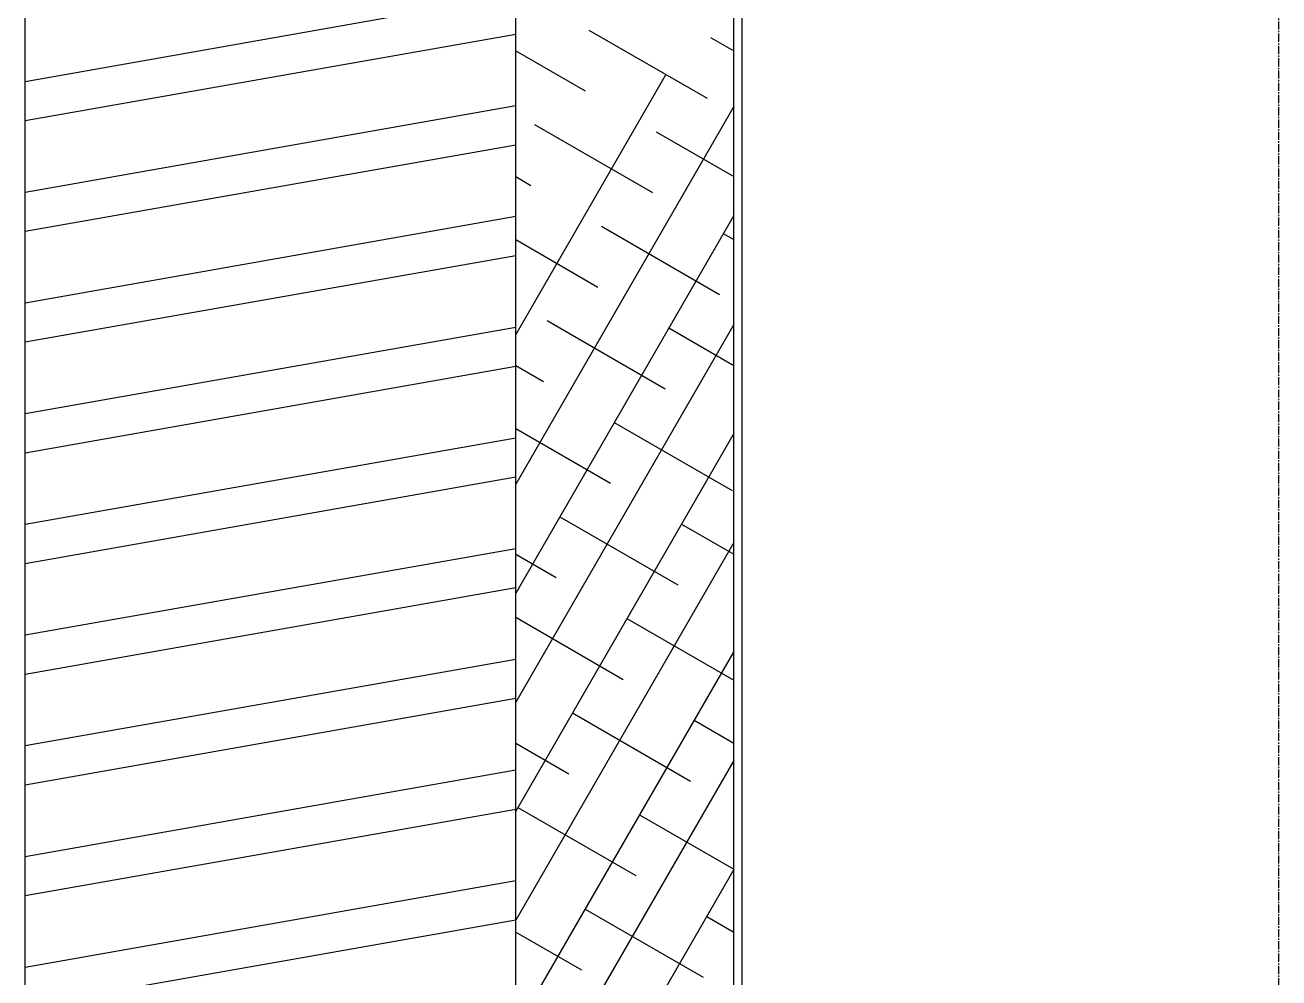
# Model space of a CAD drawing. Header units: millimetres. Extents: x 9612 to 23319, y 1863 to 14354.
# Drawn here: x 11566.4 to 11681.4, y 8089.3 to 8176.7 of the extents above; entities that cross this region are included whole.
import ezdxf

# ---------------------------------------------------------------- set-up
doc = ezdxf.new("R2010")
doc.units = ezdxf.units.MM
doc.header["$MEASUREMENT"] = 0
doc.linetypes.add('CENTER2', pattern=[1.125, 0.75, -0.125, 0.125, -0.125])

# ---------------------------------------------------------------- blocks, each defined once
blk = doc.blocks.new('ijkkkkkkkkk')
blk.add_line((1156.88182, -1041.89229), (1156.88182, 739.71136))
at = {"linetype": 'CENTER2'}
blk.add_line((1206.09956, -299.23521), (1206.09956, 389.7602), dxfattribs=at)
at = {"linetype": 'Continuous'}
for p, q in [((1156.09956, -44.60671), (1156.09956, 385.22296)), ((1091.09956, 104.76533), (1091.09956, 276.67291)), ((1091.09956, 220.261), (1131.09445, 227.31318)), ((1136.09956, 126.67291), (1136.09956, 227.02879)), ((1091.09956, 216.67093), (1136.09956, 224.60564)), ((1142.8192, 224.96719), (1153.64452, 218.71719)), ((1153.97946, 224.29732), (1156.09956, 223.07328)), ((1136.09956, 223.07328), (1142.48427, 219.38707)), ((1149.87204, 220.89524), (1136.09956, 197.0406)), ((1091.09956, 210.10674), (1136.09956, 218.04145)), ((1156.09956, 217.96944), (1136.09956, 183.32842)), ((1137.8192, 216.30694), (1148.64452, 210.05694)), ((1148.97946, 215.63707), (1156.09956, 211.52628)), ((1091.09956, 206.51666), (1136.09956, 214.45138)), ((1136.09956, 211.52628), (1137.48427, 210.72681)), ((1091.09956, 199.95247), (1136.09956, 207.88719)), ((1156.09956, 207.96944), (1136.09956, 173.32842)), ((1143.97946, 206.97681), (1154.80477, 200.72681)), ((1155.13971, 206.30694), (1156.09956, 205.75277)), ((1136.09956, 205.75277), (1143.64452, 201.39669)), ((1091.09956, 196.3624), (1136.09956, 204.29711)), ((1156.09956, 197.96944), (1136.09956, 163.32842)), ((1138.97946, 198.31656), (1149.80477, 192.06656)), ((1091.09956, 189.79821), (1136.09956, 197.73292)), ((1150.13971, 197.64669), (1156.09956, 194.20577)), ((1091.09956, 186.20813), (1136.09956, 194.14284)), ((1136.09956, 194.20577), (1138.64452, 192.73643)), ((1145.13971, 188.98643), (1155.96503, 182.73643)), ((1091.09956, 179.64394), (1136.09956, 187.57865)), ((1136.09956, 188.43226), (1144.80477, 183.4063)), ((1156.09956, 187.96944), (1136.09956, 153.32842)), ((1091.09956, 176.05386), (1136.09956, 183.98858)), ((1140.13971, 180.32618), (1150.96503, 174.07618)), ((1151.29996, 179.6563), (1156.09956, 176.88526)), ((1091.09956, 169.48967), (1136.09956, 177.42439)), ((1156.09956, 177.96944), (1136.09956, 143.32842)), ((1136.09956, 176.88526), (1139.80477, 174.74605)), ((1091.09956, 165.8996), (1136.09956, 173.83431)), ((1136.09956, 171.11176), (1145.96503, 165.41592)), ((1146.29996, 170.99605), (1156.09956, 165.33825)), ((1156.09956, 167.96944), (1136.09956, 133.32842)), ((1091.09956, 159.33541), (1136.09956, 167.27012)), ((1091.09956, 155.74533), (1136.09956, 163.68005)), ((1141.29996, 162.3358), (1152.12528, 156.0858)), ((1152.46022, 161.66592), (1156.09956, 159.56475)), ((1136.09956, 159.56475), (1140.96503, 156.75567)), ((1156.09956, 157.96944), (1138.0305, 126.67291)), ((1091.09956, 149.18114), (1136.09956, 157.11585)), ((1091.09956, 145.59107), (1136.09956, 153.52578)), ((1136.29996, 153.67554), (1147.12528, 147.42554)), ((1147.46022, 153.00567), (1156.09956, 148.01775)), ((1156.09956, 147.96944), (1143.804, 126.67291)), ((1091.09956, 139.02687), (1136.09956, 146.96159)), ((1142.46022, 144.34542), (1153.28554, 138.09542)), ((1091.09956, 135.4368), (1136.09956, 143.37151)), ((1153.62047, 143.67554), (1156.09956, 142.24424)), ((1136.09956, 142.24424), (1142.12528, 138.76529))]:
    blk.add_line(p, q, dxfattribs=at)

msp = doc.modelspace()

# ---------------------------------------------------------------- block references
msp.add_blockref('ijkkkkkkkkk', (10475.34511, 7951.25402))

doc.saveas('drawing.dxf')
